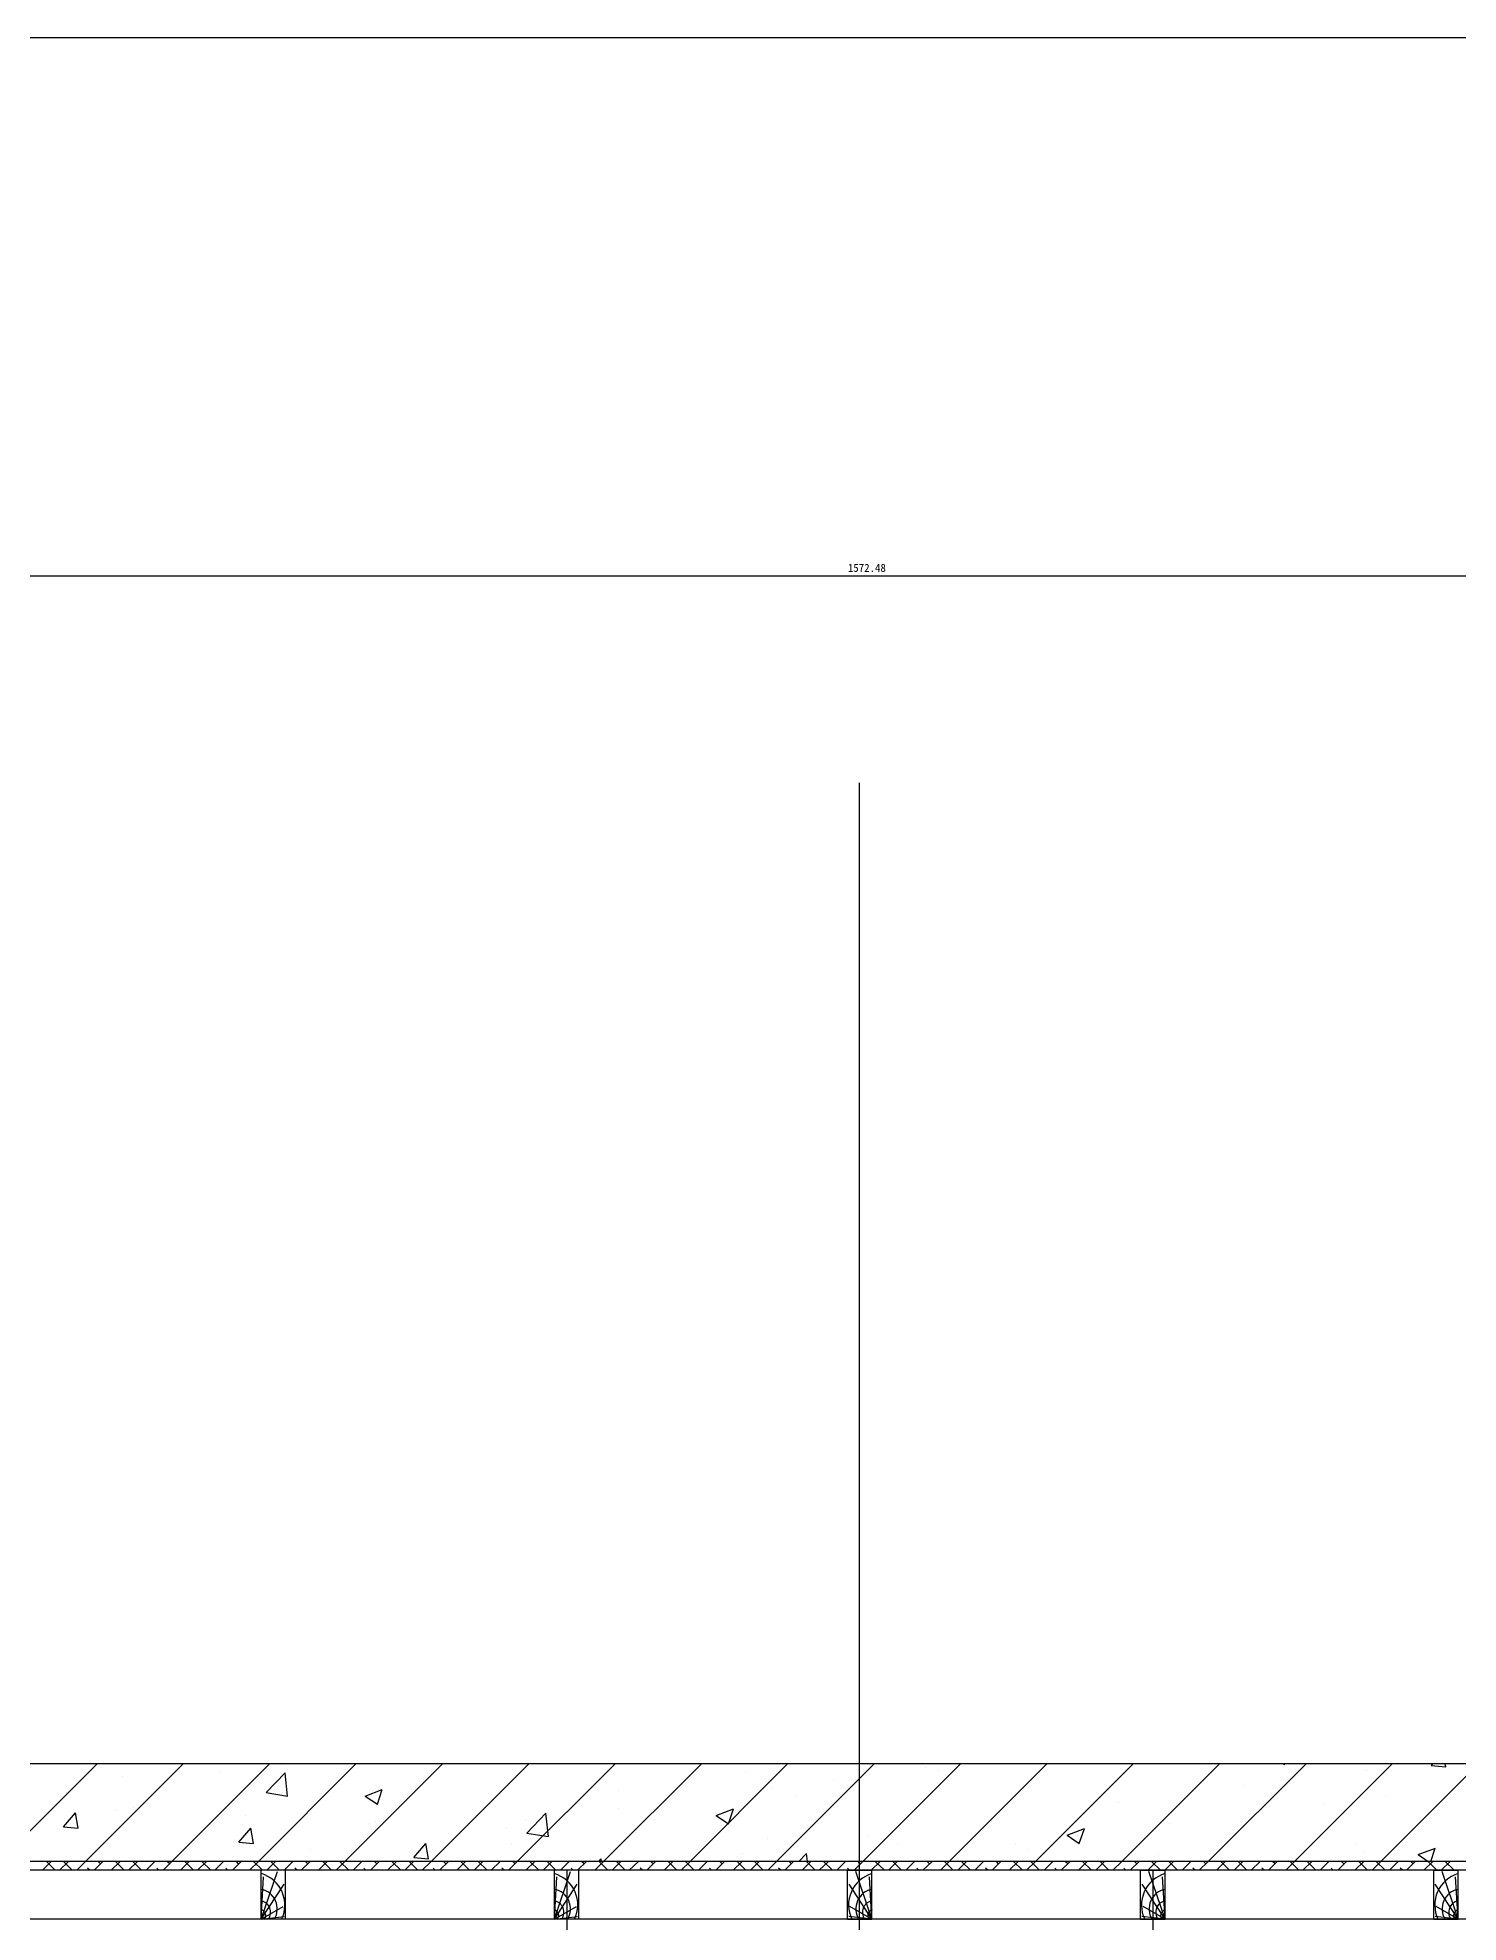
# Model space of a CAD drawing. Header units: metres. Extents: x 0 to 228, y 0 to 136.
# Drawn here: x 58.9 to 99.8, y 82.3 to 136.5 of the extents above; entities that cross this region are included whole.
import ezdxf

# ---------------------------------------------------------------- set-up
doc = ezdxf.new("R2010")
doc.units = ezdxf.units.M
doc.layers.add(' ', color=7, linetype='Continuous')

msp = doc.modelspace()

# ---------------------------------------------------------------- linework, layer by layer
at = {"layer": ' '}
for p, q in [((82.56, 47.59), (82.56, 115.09)), ((119.07, 86.9), (46.06, 86.9)), ((57.83, 84.09), (60.64, 86.9)), ((60.31, 84.09), (63.12, 86.9)), ((62.79, 84.09), (65.6, 86.9)), ((65.28, 84.09), (68.08, 86.9)), ((65.95, 86.87), (65.95, 86.87)), ((67.76, 84.09), (70.57, 86.9)), ((70.24, 84.09), (73.05, 86.9)), ((72.72, 84.09), (75.53, 86.9)), ((75.2, 84.09), (78.01, 86.9)), ((77.69, 84.09), (80.49, 86.9)), ((79.28, 86.65), (79.28, 86.65)), ((82.56, 86.48), (82.98, 86.9)), ((82.65, 84.09), (85.46, 86.9)), ((84.46, 86.78), (84.46, 86.78)), ((84.83, 86.7), (84.83, 86.7)), ((85.13, 84.09), (87.94, 86.9)), ((87.61, 84.09), (90.42, 86.9)), ((90.1, 84.09), (92.9, 86.9)), ((92.58, 84.09), (95.39, 86.9)), ((94.74, 86.9), (94.77, 86.88)), ((94.77, 86.88), (94.78, 86.9)), ((95.06, 84.09), (97.87, 86.9)), ((97.14, 86.72), (97.14, 86.72)), ((97.54, 84.09), (100.35, 86.9)), ((97.76, 86.75), (97.76, 86.75)), ((98.99, 86.85), (99.03, 86.9)), ((98.99, 86.85), (99.41, 86.81)), ((99.41, 86.81), (99.39, 86.9)), ((61.38, 86.54), (61.38, 86.54)), ((64.2, 86.64), (64.2, 86.64)), ((65.5, 86.07), (66.05, 86.64)), ((65.78, 86.35), (65.78, 86.35)), ((66.12, 85.97), (66.05, 86.64)), ((68.35, 85.97), (68.84, 86.16)), ((68.7, 85.74), (68.84, 86.16)), ((75.63, 86.12), (75.63, 86.12)), ((80.05, 86.2), (80.05, 86.2)), ((80.17, 84.09), (82.56, 86.48)), ((81.81, 86.43), (81.81, 86.43)), ((93.59, 86.27), (93.59, 86.27)), ((59.76, 86.06), (59.76, 86.06)), ((61.68, 85.64), (61.68, 85.64)), ((65.5, 86.07), (66.12, 85.97)), ((68.35, 85.97), (68.7, 85.74)), ((72.09, 85.67), (72.09, 85.67)), ((75.62, 85.62), (75.62, 85.62)), ((78.44, 85.41), (78.93, 85.6)), ((78.79, 85.17), (78.93, 85.6)), ((80.74, 86), (80.74, 86)), ((89.99, 85.78), (89.99, 85.78)), ((95.9, 85.76), (95.9, 85.76)), ((97.66, 85.99), (97.66, 85.99)), ((59.68, 85.09), (60.02, 85.49)), ((59.68, 85.09), (60.1, 85.05)), ((60.1, 85.05), (60.02, 85.49)), ((61.16, 85.55), (61.16, 85.55)), ((64.72, 84.65), (65.06, 85.05)), ((64.91, 85.4), (64.91, 85.4)), ((65.14, 84.61), (65.06, 85.05)), ((68.48, 85.18), (68.48, 85.18)), ((68.65, 85.24), (68.65, 85.24)), ((71.2, 85.04), (71.2, 85.04)), ((72.4, 85.08), (72.4, 85.08)), ((72.96, 85.27), (72.96, 85.27)), ((72.99, 84.91), (73.54, 85.48)), ((73.62, 84.81), (73.54, 85.48)), ((76.65, 85.3), (76.65, 85.3)), ((78.44, 85.41), (78.79, 85.17)), ((86.34, 85.25), (86.34, 85.25)), ((88.52, 84.85), (89.02, 85.04)), ((88.87, 84.61), (89.02, 85.04)), ((91.47, 85.18), (91.47, 85.18)), ((64.72, 84.65), (65.14, 84.61)), ((64.84, 84.65), (64.84, 84.65)), ((69.75, 84.21), (70.09, 84.61)), ((70.17, 84.17), (70.09, 84.61)), ((72.55, 84.59), (72.55, 84.59)), ((72.99, 84.91), (73.62, 84.81)), ((76.15, 84.92), (76.15, 84.92)), ((79.9, 84.76), (79.9, 84.76)), ((82.8, 84.8), (82.8, 84.8)), ((83.64, 84.6), (83.64, 84.6)), ((87.05, 84.6), (87.05, 84.6)), ((88.52, 84.85), (88.87, 84.61)), ((88.81, 84.83), (88.81, 84.83)), ((96.83, 84.62), (96.83, 84.62)), ((121.87, 84.09), (43.25, 84.09)), ((59.07, 83.84), (59.32, 84.09)), ((59.44, 83.84), (59.19, 84.09)), ((59.56, 83.84), (59.82, 84.09)), ((59.93, 83.84), (59.68, 84.09)), ((60.06, 83.84), (60.31, 84.09)), ((60.56, 83.84), (60.81, 84.09)), ((60.74, 84.02), (60.67, 84.09)), ((61.05, 83.84), (61.31, 84.09)), ((61.42, 83.84), (61.17, 84.09)), ((61.29, 84.2), (61.29, 84.2)), ((61.55, 83.84), (61.8, 84.09)), ((61.92, 83.84), (61.67, 84.09)), ((62.05, 83.84), (62.3, 84.09)), ((62.54, 83.84), (62.79, 84.09)), ((62.73, 84.02), (62.66, 84.09)), ((63.04, 83.84), (63.29, 84.09)), ((63.41, 83.84), (63.16, 84.09)), ((63.53, 83.84), (63.79, 84.09)), ((63.91, 83.84), (63.65, 84.09)), ((64.03, 83.84), (64.28, 84.09)), ((64.11, 84.1), (64.11, 84.1)), ((64.53, 83.84), (64.78, 84.09)), ((64.71, 84.02), (64.65, 84.09)), ((65.02, 83.84), (65.28, 84.09)), ((65.4, 83.84), (65.14, 84.09)), ((65.52, 83.84), (65.77, 84.09)), ((65.89, 83.84), (65.64, 84.09)), ((66.02, 83.84), (66.27, 84.09)), ((66.51, 83.84), (66.77, 84.09)), ((66.7, 84.02), (66.63, 84.09)), ((66.77, 84.45), (66.77, 84.45)), ((67.01, 83.84), (67.26, 84.09)), ((67.38, 83.84), (67.13, 84.09)), ((67.51, 83.84), (67.76, 84.09)), ((67.88, 83.84), (67.62, 84.09)), ((68, 83.84), (68.25, 84.09)), ((68.5, 83.84), (68.75, 84.09)), ((68.68, 84.02), (68.62, 84.09)), ((68.99, 83.84), (69.25, 84.09)), ((69.37, 83.84), (69.11, 84.09)), ((69.49, 83.84), (69.74, 84.09)), ((69.86, 83.84), (69.61, 84.09)), ((69.75, 84.21), (70.17, 84.17)), ((69.99, 83.84), (70.24, 84.09)), ((70.48, 83.84), (70.74, 84.09)), ((70.67, 84.02), (70.6, 84.09)), ((70.98, 83.84), (71.23, 84.09)), ((71.35, 83.84), (71.1, 84.09)), ((71.48, 83.84), (71.73, 84.09)), ((71.85, 83.84), (71.6, 84.09)), ((71.97, 83.84), (72.23, 84.09)), ((72.47, 83.84), (72.72, 84.09)), ((72.66, 84.02), (72.59, 84.09)), ((72.97, 83.84), (73.22, 84.09)), ((73.34, 83.84), (73.08, 84.09)), ((73.46, 83.84), (73.71, 84.09)), ((73.83, 83.84), (73.58, 84.09)), ((73.96, 83.84), (74.21, 84.09)), ((74.45, 83.84), (74.71, 84.09)), ((74.64, 84.02), (74.57, 84.09)), ((74.95, 83.84), (75.2, 84.09)), ((75.06, 84.09), (75.13, 84.17)), ((75.32, 83.84), (75.07, 84.09)), ((75.14, 84.09), (75.13, 84.17)), ((75.45, 83.84), (75.7, 84.09)), ((75.82, 83.84), (75.57, 84.09)), ((75.94, 83.84), (76.2, 84.09)), ((76.44, 83.84), (76.69, 84.09)), ((76.63, 84.02), (76.56, 84.09)), ((76.94, 83.84), (77.19, 84.09)), ((77.31, 83.84), (77.06, 84.09)), ((77.43, 83.84), (77.69, 84.09)), ((77.8, 83.84), (77.55, 84.09)), ((77.93, 83.84), (78.18, 84.09)), ((78.43, 83.84), (78.68, 84.09)), ((78.61, 84.02), (78.54, 84.09)), ((78.92, 83.84), (79.18, 84.09)), ((79.29, 83.84), (79.04, 84.09)), ((79.19, 84.31), (79.19, 84.31)), ((79.42, 83.84), (79.67, 84.09)), ((79.79, 83.84), (79.54, 84.09)), ((79.92, 83.84), (80.17, 84.09)), ((80.41, 83.84), (80.66, 84.09)), ((80.6, 84.02), (80.53, 84.09)), ((80.81, 84.09), (81.03, 84.32)), ((80.91, 83.84), (81.16, 84.09)), ((81.06, 84.09), (81.03, 84.32)), ((81.28, 83.84), (81.03, 84.09)), ((81.4, 83.84), (81.66, 84.09)), ((81.78, 83.84), (81.52, 84.09)), ((81.9, 83.84), (82.15, 84.09)), ((82.4, 83.84), (82.56, 84)), ((82.56, 84.04), (82.52, 84.09)), ((82.56, 84), (82.65, 84.09)), ((82.58, 84.02), (82.56, 84.04)), ((82.89, 83.84), (83.15, 84.09)), ((83.27, 83.84), (83.01, 84.09)), ((83.39, 83.84), (83.64, 84.09)), ((83.76, 83.84), (83.51, 84.09)), ((83.89, 83.84), (84.14, 84.09)), ((84.38, 83.84), (84.64, 84.09)), ((84.57, 84.02), (84.5, 84.09)), ((84.88, 83.84), (85.13, 84.09)), ((85.25, 83.84), (85, 84.09)), ((85.38, 83.84), (85.63, 84.09)), ((85.75, 83.84), (85.49, 84.09)), ((85.87, 83.84), (86.12, 84.09)), ((86.37, 83.84), (86.62, 84.09)), ((86.55, 84.02), (86.49, 84.09)), ((86.86, 83.84), (87.12, 84.09)), ((87.24, 83.84), (86.98, 84.09)), ((87.36, 83.84), (87.61, 84.09)), ((87.39, 84.45), (87.39, 84.45)), ((87.73, 83.84), (87.48, 84.09)), ((87.86, 83.84), (88.11, 84.09)), ((88.35, 83.84), (88.61, 84.09)), ((88.54, 84.02), (88.47, 84.09)), ((88.85, 83.84), (89.1, 84.09)), ((89.22, 83.84), (88.97, 84.09)), ((89.35, 83.84), (89.6, 84.09)), ((89.72, 83.84), (89.47, 84.09)), ((89.84, 83.84), (90.1, 84.09)), ((90.34, 83.84), (90.59, 84.09)), ((90.53, 84.02), (90.46, 84.09)), ((90.84, 83.84), (91.09, 84.09)), ((91.21, 83.84), (90.95, 84.09)), ((91.14, 84.29), (91.14, 84.29)), ((91.33, 83.84), (91.58, 84.09)), ((91.7, 83.84), (91.45, 84.09)), ((91.83, 83.84), (92.08, 84.09)), ((92.32, 83.84), (92.58, 84.09)), ((92.51, 84.02), (92.44, 84.09)), ((92.82, 83.84), (93.07, 84.09)), ((93.19, 83.84), (92.94, 84.09)), ((93.32, 83.84), (93.57, 84.09)), ((93.69, 83.84), (93.44, 84.09)), ((93.81, 83.84), (94.07, 84.09)), ((94.31, 83.84), (94.56, 84.09)), ((94.5, 84.02), (94.43, 84.09)), ((94.81, 83.84), (95.06, 84.09)), ((94.88, 84.13), (94.88, 84.13)), ((95.18, 83.84), (94.93, 84.09)), ((95.3, 83.84), (95.56, 84.09)), ((95.67, 83.84), (95.42, 84.09)), ((95.8, 83.84), (96.05, 84.09)), ((96.3, 83.84), (96.55, 84.09)), ((96.48, 84.02), (96.41, 84.09)), ((96.79, 83.84), (97.05, 84.09)), ((97.16, 83.84), (96.91, 84.09)), ((97.05, 84.39), (97.05, 84.39)), ((97.29, 83.84), (97.54, 84.09)), ((97.66, 83.84), (97.41, 84.09)), ((97.79, 83.84), (98.04, 84.09)), ((98.28, 83.84), (98.53, 84.09)), ((98.47, 84.02), (98.4, 84.09)), ((98.61, 84.29), (99.11, 84.47)), ((98.61, 84.29), (98.9, 84.09)), ((98.78, 83.84), (99.03, 84.09)), ((99.15, 83.84), (98.9, 84.09)), ((98.98, 84.09), (99.1, 84.47)), ((99.27, 83.84), (99.53, 84.09)), ((99.65, 83.84), (99.39, 84.09)), ((121.87, 83.84), (43.25, 83.84)), ((60.43, 83.84), (60.37, 83.9)), ((62.42, 83.84), (62.36, 83.9)), ((64.4, 83.84), (64.34, 83.9)), ((65.36, 82.43), (65.36, 83.84)), ((66.06, 83.84), (65.36, 83.84)), ((65.36, 82.43), (65.83, 83.8)), ((65.36, 82.43), (65.43, 83.65)), ((65.36, 82.43), (66.02, 83.44)), ((66.06, 82.43), (66.06, 83.84)), ((66.39, 83.84), (66.33, 83.9)), ((68.37, 83.84), (68.31, 83.9)), ((70.36, 83.84), (70.3, 83.9)), ((72.34, 83.84), (72.28, 83.9)), ((73.79, 82.43), (73.79, 83.84)), ((74.49, 83.84), (73.79, 83.84)), ((73.79, 82.43), (74.25, 83.8)), ((73.79, 82.43), (73.86, 83.65)), ((73.79, 82.43), (74.44, 83.44)), ((74.14, 83.84), (74.14, 47.59)), ((74.33, 83.84), (74.27, 83.9)), ((74.49, 82.43), (74.49, 83.84)), ((76.32, 83.84), (76.25, 83.9)), ((78.3, 83.84), (78.24, 83.9)), ((80.29, 83.84), (80.23, 83.9)), ((82.27, 83.84), (82.21, 83.9)), ((82.21, 82.43), (82.21, 83.84)), ((82.21, 83.84), (82.91, 83.84)), ((82.91, 82.43), (82.26, 83.44)), ((82.91, 82.43), (82.45, 83.8)), ((82.91, 82.43), (82.84, 83.65)), ((82.91, 82.43), (82.91, 83.84)), ((84.26, 83.84), (84.2, 83.9)), ((86.24, 83.84), (86.18, 83.9)), ((88.23, 83.84), (88.17, 83.9)), ((90.21, 83.84), (90.15, 83.9)), ((90.63, 82.43), (90.63, 83.84)), ((90.63, 83.84), (91.34, 83.84)), ((91.34, 82.43), (90.68, 83.44)), ((91.34, 82.43), (90.87, 83.8)), ((90.99, 83.84), (90.99, 47.59)), ((91.34, 82.43), (91.26, 83.65)), ((91.34, 82.43), (91.34, 83.84)), ((92.2, 83.84), (92.14, 83.9)), ((94.19, 83.84), (94.12, 83.9)), ((96.17, 83.84), (96.11, 83.9)), ((98.16, 83.84), (98.1, 83.9)), ((99.06, 82.43), (99.06, 83.84)), ((99.06, 83.84), (99.76, 83.84)), ((99.76, 82.43), (99.1, 83.44)), ((99.76, 82.43), (99.3, 83.8)), ((99.76, 82.43), (99.69, 83.65)), ((99.76, 82.43), (99.76, 83.84)), ((128.89, 82.43), (36.23, 82.43)), ((65.36, 82.43), (65.99, 82.8)), ((65.36, 82.43), (66.02, 82.51)), ((66.06, 82.43), (65.36, 82.43)), ((73.79, 82.43), (74.42, 82.8)), ((73.79, 82.43), (74.45, 82.51)), ((74.49, 82.43), (73.79, 82.43)), ((82.21, 82.43), (82.91, 82.43)), ((82.91, 82.43), (82.25, 82.51)), ((82.91, 82.43), (82.28, 82.8)), ((90.63, 82.43), (91.34, 82.43)), ((91.34, 82.43), (90.67, 82.51)), ((91.34, 82.43), (90.71, 82.8)), ((99.06, 82.43), (99.76, 82.43)), ((99.76, 82.43), (99.1, 82.51)), ((99.76, 82.43), (99.13, 82.8))]:
    msp.add_line(p, q, dxfattribs=at)
for centre, radius, start, end in [((65.1, 82.84), 0.94, -25.63, 73.57), ((73.52, 82.84), 0.94, -25.63, 73.57), ((83.18, 82.84), 0.94, 106.43, 205.63), ((91.6, 82.84), 0.94, 106.43, 205.63), ((100.03, 82.84), 0.94, 106.43, 205.63), ((65.25, 82.73), 0.57, -30.85, 79.02), ((65.29, 82.63), 0.34, -34.55, 78.07), ((73.68, 82.73), 0.57, -30.85, 79.02), ((73.72, 82.63), 0.34, -34.55, 78.07), ((83.02, 82.73), 0.57, 100.98, 210.85), ((82.98, 82.63), 0.34, 101.93, 214.55), ((91.45, 82.73), 0.57, 100.98, 210.85), ((91.41, 82.63), 0.34, 101.93, 214.55), ((99.87, 82.73), 0.57, 100.98, 210.85), ((99.83, 82.63), 0.34, 101.93, 214.55), ((65.31, 82.53), 0.18, -34.7, 72.59), ((73.73, 82.53), 0.18, -34.7, 72.59), ((82.97, 82.53), 0.18, 107.41, 214.7), ((91.39, 82.53), 0.18, 107.41, 214.7), ((99.81, 82.53), 0.18, 107.41, 214.7)]:
    msp.add_arc(centre, radius, start, end, dxfattribs=at)
for p, q in [((193.05, 136.5), (0, 136.5)), ((121.87, 121.03), (43.25, 121.03))]:
    msp.add_line(p, q)

# ---------------------------------------------------------------- texts
msp.add_text('1572.48', height=0.23).set_placement((82.22, 121.15))

doc.saveas('drawing.dxf')
